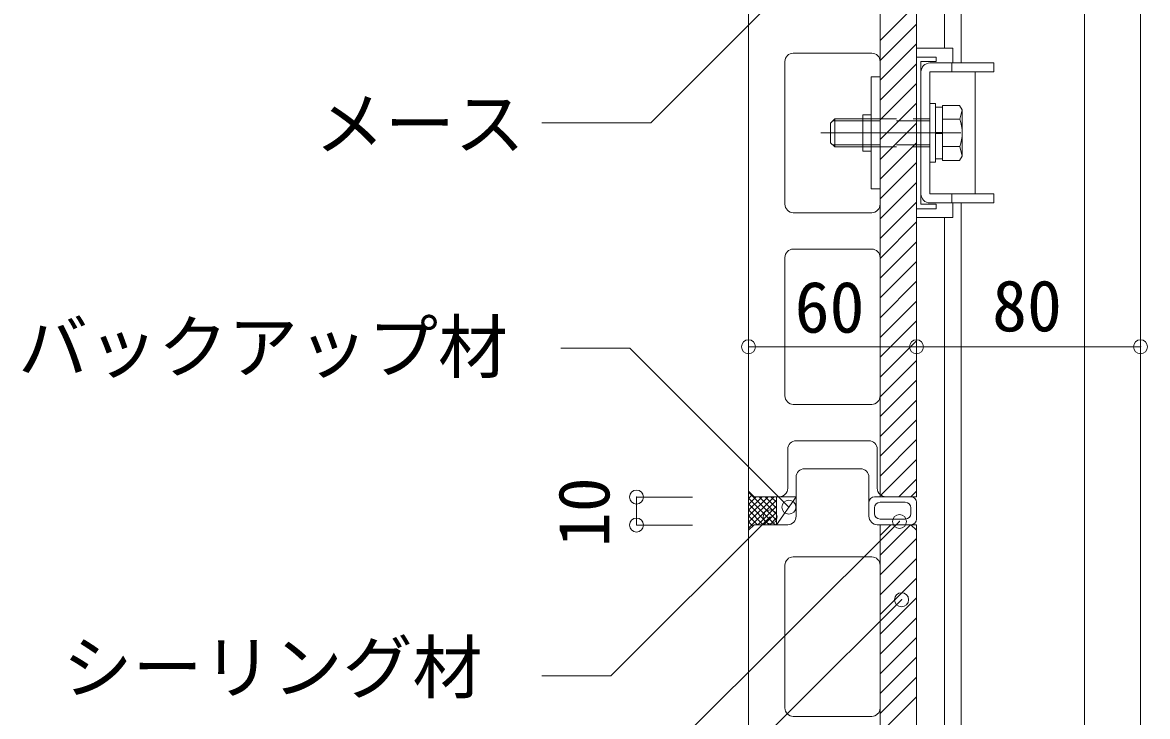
# Model space of a CAD drawing. Units: millimetres, scale not verified. Extents: x -1934 to 1916, y -1314 to 1286.
# Drawn here: x 404.4 to 806.2, y -129.8 to 118.2 of the extents above; entities that cross this region are included whole.
import ezdxf
from ezdxf.enums import TextEntityAlignment as Align

# ---------------------------------------------------------------- set-up
doc = ezdxf.new("R2010")
doc.units = ezdxf.units.MM
doc.header["$LTSCALE"] = 10
doc.header["$PDMODE"] = 32
doc.header["$PDSIZE"] = 5
doc.linetypes.add('CHAIN1', pattern=[8, 5, -1, 1, -1])
doc.linetypes.add('DASHED1', pattern=[1.8, 1.2, -0.6])
for name, color, linetype, lineweight in [('0-0_メ__ス', 2, 'Continuous', 18), ('0-1_躯体', 7, 'Continuous', 18), ('0-2_金物', 2, 'Continuous', 18), ('0-3_鋼材', 3, 'Continuous', 18), ('0-4_その他資材', 7, 'Continuous', 18), ('0-9_部材名__寸法', 7, 'Continuous', 18)]:
    doc.layers.add(name, color=color, linetype=linetype, lineweight=lineweight)
doc.styles.add('ＭＳ ゴシック', font='')
doc.styles.get('ＭＳ ゴシック').set_extended_font_data('MS Gothic')

msp = doc.modelspace()

# ---------------------------------------------------------------- linework, layer by layer
at = {"layer": '0-0_メ__ス'}
for p, q in [((663.73, 536.77), (663.73, -49.23)), ((707.73, 107.27), (679.73, 107.27)), ((676.73, 53.27), (676.73, 104.27)), ((710.73, 104.27), (710.73, 53.27)), ((707.73, 50.27), (679.73, 50.27)), ((707.73, 37.27), (679.73, 37.27)), ((676.73, -15.23), (676.73, 34.27)), ((710.73, -15.23), (710.73, 34.27)), ((679.73, -18.23), (707.73, -18.23)), ((706.73, -31.23), (680.73, -31.23)), ((677.73, -48.23), (677.73, -34.23)), ((709.73, -48.23), (709.73, -34.23)), ((683.73, -41.23), (703.73, -41.23)), ((680.73, -58.23), (680.73, -44.23)), ((706.73, -58.23), (706.73, -44.23)), ((663.73, -49.23), (665.73, -51.23)), ((665.73, -51.23), (674.73, -51.23)), ((712.73, -51.23), (721.73, -51.23)), ((663.73, -63.23), (663.73, -639.36)), ((665.73, -61.23), (677.75, -61.23)), ((709.73, -61.23), (721.73, -61.23)), ((723.73, -63.23), (721.73, -61.23)), ((723.73, -63.23), (723.73, -639.36)), ((676.73, -126.73), (676.73, -75.73)), ((707.73, -72.73), (679.73, -72.73)), ((710.73, -75.73), (710.73, -126.73)), ((707.73, -129.73), (679.73, -129.73))]:
    msp.add_line(p, q, dxfattribs=at)
at = {"layer": '0-0_メ__ス', "color": 7}
msp.add_line((663.73, -63.23), (665.73, -61.23), dxfattribs=at)
at = {"layer": '0-0_メ__ス'}
msp.add_lwpolyline([(723.73, 536.77), (723.73, -49.23), (721.73, -51.23)], dxfattribs=at)
for centre, start, end in [((679.73, 104.27), 90, 180), ((707.73, 104.27), 0, 90), ((679.73, 53.27), 180, 270), ((707.73, 53.27), 270, 0), ((679.73, 34.27), 90, 180), ((707.73, 34.27), 0, 90), ((679.73, -15.23), 180, 270), ((707.73, -15.23), 270, 0), ((680.73, -34.23), 90, 180), ((706.73, -34.23), 0, 90), ((683.73, -44.23), 90, 180), ((703.73, -44.23), 0, 90), ((674.73, -48.23), 270, 0), ((712.73, -48.23), 180, 270), ((677.73, -58.23), 270, 0), ((709.73, -58.23), 180, 270), ((679.73, -75.73), 90, 180), ((707.73, -75.73), 0, 90), ((679.73, -126.73), 180, 270), ((707.73, -126.73), 270, 0)]:
    msp.add_arc(centre, 3, start, end, dxfattribs=at)
at = {"layer": '0-1_躯体', "color": 3}
for q in [(803.73, -67.07), (803.73, -639.36)]:
    msp.add_line((803.73, 528.78), q, dxfattribs=at)
at = {"layer": '0-2_金物'}
for p, q in [((736.73, 109.02), (723.73, 109.02)), ((723.73, 48.52), (723.73, 109.02)), ((736.73, 103.77), (736.73, 109.02)), ((723.73, 51.67), (723.73, 105.87)), ((730.73, 105.87), (723.73, 105.87)), ((730.73, 104.27), (730.73, 105.87)), ((725.33, 53.27), (725.33, 104.27)), ((730.73, 104.27), (725.33, 104.27)), ((725.33, 56.97), (725.33, 100.57)), ((728.53, 103.77), (751.33, 103.77)), ((728.53, 100.57), (728.53, 56.97)), ((751.33, 100.57), (728.53, 100.57)), ((736.33, 103.77), (736.33, 100.57)), ((744.73, 56.97), (744.73, 100.57)), ((751.33, 103.77), (751.33, 100.57)), ((710.73, 98.77), (707.53, 98.77)), ((707.53, 98.77), (707.53, 58.77)), ((710.73, 98.77), (710.73, 58.77)), ((730.53, 89.27), (728.53, 89.27)), ((728.53, 68.27), (728.53, 89.27)), ((730.53, 68.27), (730.53, 89.27)), ((733.03, 68.95), (733.03, 88.58)), ((739.13, 88.58), (733.03, 88.58)), ((740.03, 87.02), (739.13, 88.58)), ((704.53, 85.27), (704.53, 72.27)), ((707.53, 85.27), (704.53, 85.27)), ((733.03, 87.96), (730.53, 87.96)), ((733.03, 69.57), (733.03, 87.96)), ((739.21, 83.67), (740.03, 87.02)), ((740.03, 70.52), (740.03, 87.02)), ((693.04, 82.26), (694.54, 83.76)), ((693.04, 75.27), (693.04, 82.26)), ((704.53, 83.06), (693.84, 83.06)), ((694.54, 73.77), (694.54, 83.76)), ((694.54, 83.76), (704.53, 83.76)), ((739.21, 83.67), (733.03, 83.67)), ((733.03, 78.97), (730.53, 78.97)), ((733.03, 78.57), (730.53, 78.57)), ((693.04, 75.27), (694.54, 73.77)), ((704.53, 74.47), (693.84, 74.47)), ((694.54, 73.77), (704.53, 73.77)), ((739.21, 73.86), (733.03, 73.86)), ((739.21, 73.86), (740.03, 70.52)), ((707.53, 72.27), (704.53, 72.27)), ((733.03, 69.57), (730.53, 69.57)), ((730.53, 68.27), (728.53, 68.27)), ((710.73, 58.77), (707.53, 58.77)), ((751.33, 56.97), (728.53, 56.97)), ((736.33, 56.97), (736.33, 53.77)), ((751.33, 56.97), (751.33, 53.77)), ((730.73, 53.27), (725.33, 53.27)), ((728.53, 53.77), (751.33, 53.77)), ((730.73, 51.67), (730.73, 53.27)), ((736.73, 48.52), (736.73, 53.77)), ((730.73, 51.67), (723.73, 51.67)), ((736.73, 48.52), (723.73, 48.52))]:
    msp.add_line(p, q, dxfattribs=at)
at = {"layer": '0-2_金物', "linetype": 'DASHED1'}
for p, q in [((704.53, 83.76), (728.53, 83.76)), ((728.53, 83.06), (704.53, 83.06)), ((728.53, 74.47), (704.53, 74.47)), ((704.53, 73.77), (728.53, 73.77))]:
    msp.add_line(p, q, dxfattribs=at)
at = {"layer": '0-2_金物', "linetype": 'CHAIN1'}
msp.add_line((689.54, 78.77), (744.79, 78.77), dxfattribs=at)
at = {"layer": '0-2_金物'}
msp.add_lwpolyline([(740.03, 70.52), (739.13, 68.95), (733.03, 68.95)], dxfattribs=at)
for centre, radius, start, end in [((728.53, 100.57), 3.2, 90, 180), ((725.04, 78.77), 15, 340.9035, 19.0971), ((728.53, 56.97), 3.2, 180, 270)]:
    msp.add_arc(centre, radius, start, end, dxfattribs=at)
at = {"layer": '0-3_鋼材'}
for p, q in [((783.73, 513.43), (783.73, -639.36)), ((739.73, 403.77), (739.73, 103.77)), ((733.73, 398.52), (733.73, 109.02)), ((739.73, 53.77), (739.73, -146.23)), ((733.73, 48.52), (733.73, -140.98))]:
    msp.add_line(p, q, dxfattribs=at)
at = {"layer": '0-4_その他資材'}
for p, q in [((710.73, 538.77), (710.73, -51.23)), ((723.73, -51.23), (723.73, 538.77)), ((710.73, 111.74), (723.73, 124.74)), ((710.73, 104.67), (723.73, 117.66)), ((710.73, 97.59), (723.73, 110.59)), ((710.73, 90.52), (723.73, 103.52)), ((710.73, 83.45), (723.73, 96.45)), ((710.73, 76.38), (723.73, 89.38)), ((710.73, 69.31), (723.73, 82.31)), ((710.73, 62.24), (723.73, 75.24)), ((710.73, 55.17), (723.73, 68.17)), ((710.73, 48.1), (723.73, 61.1)), ((710.73, 41.03), (723.73, 54.02)), ((710.73, 33.95), (723.73, 46.95)), ((710.73, 26.88), (723.73, 39.88)), ((710.73, 19.81), (723.73, 32.81)), ((710.73, 12.74), (723.73, 25.74)), ((710.73, 5.67), (723.73, 18.67)), ((710.73, -1.4), (723.73, 11.6)), ((710.73, -8.47), (723.73, 4.53)), ((710.73, -15.54), (723.73, -2.54)), ((710.73, -22.61), (723.73, -9.61)), ((710.73, -29.68), (723.73, -16.69)), ((710.73, -36.76), (723.73, -23.76)), ((710.73, -43.83), (723.73, -30.83)), ((710.97, -50.66), (723.73, -37.9)), ((717.47, -51.23), (723.73, -44.97)), ((663.73, -49.23), (663.73, -63.23)), ((663.73, -49.23), (665.73, -51.23)), ((673.73, -51.23), (665.73, -51.23)), ((673.73, -51.23), (680.73, -51.23)), ((673.73, -51.23), (673.73, -61.23)), ((680.73, -51.23), (673.73, -61.23)), ((680.73, -58.23), (680.73, -51.23)), ((721.73, -51.23), (708.73, -51.23)), ((721.73, -51.23), (723.73, -51.23)), ((706.73, -58.23), (706.73, -53.23)), ((708.73, -57.23), (708.73, -55.23)), ((719.73, -53.23), (710.73, -53.23)), ((721.73, -57.23), (721.73, -55.23)), ((723.73, -59.23), (723.73, -53.23)), ((710.73, -59.23), (719.73, -59.23)), ((665.73, -61.23), (663.73, -63.23)), ((665.73, -61.23), (673.73, -61.23)), ((677.73, -61.23), (673.73, -61.23)), ((709.73, -61.23), (721.73, -61.23)), ((710.73, -72.11), (721.61, -61.23)), ((710.73, -65.04), (714.54, -61.23)), ((710.73, -61.23), (723.73, -61.23)), ((710.73, -61.23), (710.73, -639.36)), ((723.73, -61.23), (723.73, -639.36)), ((710.73, -79.18), (723.73, -66.18)), ((710.73, -86.25), (723.73, -73.26)), ((710.73, -93.32), (723.73, -80.33)), ((710.73, -100.4), (723.73, -87.4)), ((710.73, -107.47), (723.73, -94.47)), ((710.73, -114.54), (723.73, -101.54)), ((710.73, -121.61), (723.73, -108.61)), ((710.73, -128.68), (723.73, -115.68)), ((710.73, -135.75), (723.73, -122.75))]:
    msp.add_line(p, q, dxfattribs=at)
at = {"layer": '0-4_その他資材', "color": 4}
for p, q in [((663.73, -49.59), (673.73, -59.59)), ((663.73, -51.85), (665.04, -50.54)), ((663.73, -53.97), (666.47, -51.23)), ((663.73, -56.09), (668.59, -51.23)), ((663.73, -58.22), (670.72, -51.23)), ((663.73, -60.34), (672.84, -51.23)), ((663.73, -51.71), (673.26, -61.23)), ((667.5, -51.23), (673.73, -57.47)), ((669.62, -51.23), (673.73, -55.35)), ((671.74, -51.23), (673.73, -53.22)), ((663.73, -62.46), (673.73, -52.46)), ((663.73, -53.83), (671.13, -61.23)), ((663.73, -55.95), (669.01, -61.23)), ((667.08, -61.23), (673.73, -54.58)), ((663.73, -58.07), (666.89, -61.23)), ((663.73, -60.19), (665.25, -61.71)), ((669.2, -61.23), (673.73, -56.7)), ((671.32, -61.23), (673.73, -58.82)), ((673.44, -61.23), (673.73, -60.94))]:
    msp.add_line(p, q, dxfattribs=at)
at = {"layer": '0-4_その他資材', "color": 2}
for p, q in [((665.73, -51.23), (674.73, -51.23)), ((706.73, -53.23), (706.73, -58.23)), ((723.73, -53.23), (723.73, -55.23))]:
    msp.add_line(p, q, dxfattribs=at)
at = {"layer": '0-4_その他資材'}
for centre, radius, start, end in [((708.73, -53.23), 2, 90, 180), ((721.73, -53.23), 2, 0, 90), ((710.73, -55.23), 2, 90, 180), ((719.73, -55.23), 2, 0, 90), ((677.73, -58.23), 3, 270, 359.9926), ((709.73, -58.23), 3, 180, 270), ((710.73, -57.23), 2, 180, 270), ((719.73, -57.23), 2, 270, 0), ((721.73, -59.23), 2, 270, 0)]:
    msp.add_arc(centre, radius, start, end, dxfattribs=at)
at = {"layer": '0-9_部材名__寸法'}
for p, q in [((671.96, 125.55), (628.8, 82.39)), ((628.8, 82.39), (589.94, 82.39)), ((621.31, 1.89), (596.65, 1.89)), ((678.16, -54.96), (621.31, 1.89)), ((724.41, 2.36), (663.73, 2.36)), ((723.73, 2.36), (803.73, 2.36)), ((623.73, -51.35), (623.73, -61.35)), ((643.73, -51.35), (623.73, -51.35)), ((717.65, -60.08), (613.55, -163.78)), ((671.45, -58.42), (614.6, -115.27)), ((643.73, -61.35), (623.73, -61.35)), ((614.6, -115.27), (589.94, -115.27))]:
    msp.add_line(p, q, dxfattribs=at)
msp.add_lwpolyline([(718.4, -88.04), (642.38, -163.78), (588.89, -163.78)], dxfattribs=at)
for p in [(663.73, 2.36), (723.73, 2.36), (803.73, 2.36), (623.73, -51.35), (671.45, -58.42), (678.16, -54.96), (623.73, -61.35), (717.65, -60.08), (718.4, -88.04)]:
    msp.add_point(p, dxfattribs=at)

# ---------------------------------------------------------------- texts
at = {"layer": '0-9_部材名__寸法', "style": 'ＭＳ ゴシック'}
for s, p in [('メース', (508.78, 67.44)), ('60', (680.2, 1.9)), ('80', (750.73, 2.36)), ('バックアップ材', (402.81, -12.36)), ('シーリング材', (418.72, -126.85))]:
    msp.add_text(s, height=18.33, dxfattribs=at).set_placement(p, align=Align.BOTTOM_LEFT)
msp.add_text('10', height=18.33, rotation=90, dxfattribs=at).set_placement((619.53, -69.23), align=Align.BOTTOM_LEFT)

doc.saveas('drawing.dxf')
